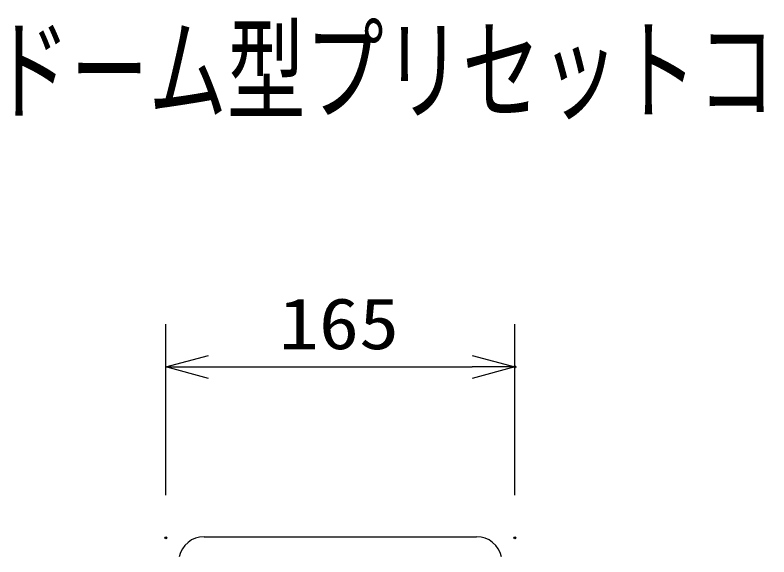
# Model space of a CAD drawing. Units: millimetres, scale not verified. Extents: x -63 to 65, y -57 to 57.
# Drawn here: x -34.61 to 0.73, y 32.03 to 57.41 of the extents above; entities that cross this region are included whole.
import ezdxf
from ezdxf.enums import TextEntityAlignment as Align

# ---------------------------------------------------------------- set-up
doc = ezdxf.new("R2010")
doc.units = ezdxf.units.MM
doc.header["$LTSCALE"] = 0.190236
doc.header["$PDMODE"] = 32
doc.header["$PDSIZE"] = 0.0951
for name, color, linetype in [('0-0_MOJI1', 2, 'Continuous'), ('0-2_GAIKEI', 1, 'Continuous'), ('0-3_WAKU', 3, 'Continuous'), ('0-4_Defpoints', 7, 'Continuous')]:
    doc.layers.add(name, color=color, linetype=linetype)
doc.styles.add('ＭＳ ゴシック', font='')
doc.styles.get('ＭＳ ゴシック').set_extended_font_data('MS Gothic')

# ---------------------------------------------------------------- blocks, each defined once
blk = doc.blocks.new('_OPEN30')
at = {"layer": '0-4_Defpoints'}
blk.add_line((0, 0), (-1, 0), dxfattribs=at)
blk.add_lwpolyline([(-1, 0.26795), (0, 0), (-1, -0.26795)], dxfattribs=at)

msp = doc.modelspace()

# ---------------------------------------------------------------- linework, layer by layer
at = {"layer": '0-2_GAIKEI', "color": 7}
msp.add_line((-25.7507, 32.976), (-12.974, 32.976), dxfattribs=at)
msp.add_line((-25.7507, 32.976), (-12.974, 32.976), dxfattribs=at)
for centre, start, end in [((-25.7508, 31.786), 89.99181, 168.19495), ((-12.9738, 31.786), 11.80505, 90.00819)]:
    msp.add_arc(centre, 1.19, start, end, dxfattribs=at)
at = {"layer": '0-3_WAKU'}
for p, q in [((-27.5446, 34.9265), (-27.5446, 42.9266)), ((-11.1798, 34.9265), (-11.1798, 42.9266)), ((-25.5446, 40.9266), (-13.1798, 40.9266))]:
    msp.add_line(p, q, dxfattribs=at)
at = {"layer": '0-4_Defpoints'}
for p in [(-11.1798, 40.9266), (-27.5446, 32.9265), (-11.1798, 32.9265)]:
    msp.add_point(p, dxfattribs=at)

# ---------------------------------------------------------------- block references
at = {"layer": '0-3_WAKU', "xscale": 2, "yscale": 2, "rotation": 180}
msp.add_blockref('_OPEN30', (-27.5446, 40.9266), dxfattribs=at)
at = {"layer": '0-3_WAKU', "xscale": 2, "yscale": 2}
msp.add_blockref('_OPEN30', (-11.1798, 40.9266), dxfattribs=at)

# ---------------------------------------------------------------- texts
at = {"layer": '0-0_MOJI1', "style": 'ＭＳ ゴシック', "width": 0.7}
msp.add_text('ドーム型プリセットコンビネーションカメラ（壁取付金具付）', height=3.848, dxfattribs=at).set_placement((-35.7001, 51.7599), align=Align.BOTTOM_LEFT)
at = {"layer": '0-3_WAKU', "style": 'ＭＳ ゴシック', "width": 1.15}
msp.add_text('165', height=2.406, dxfattribs=at).set_placement((-22.2493, 41.0361), align=Align.BOTTOM_LEFT)

doc.saveas('drawing.dxf')
